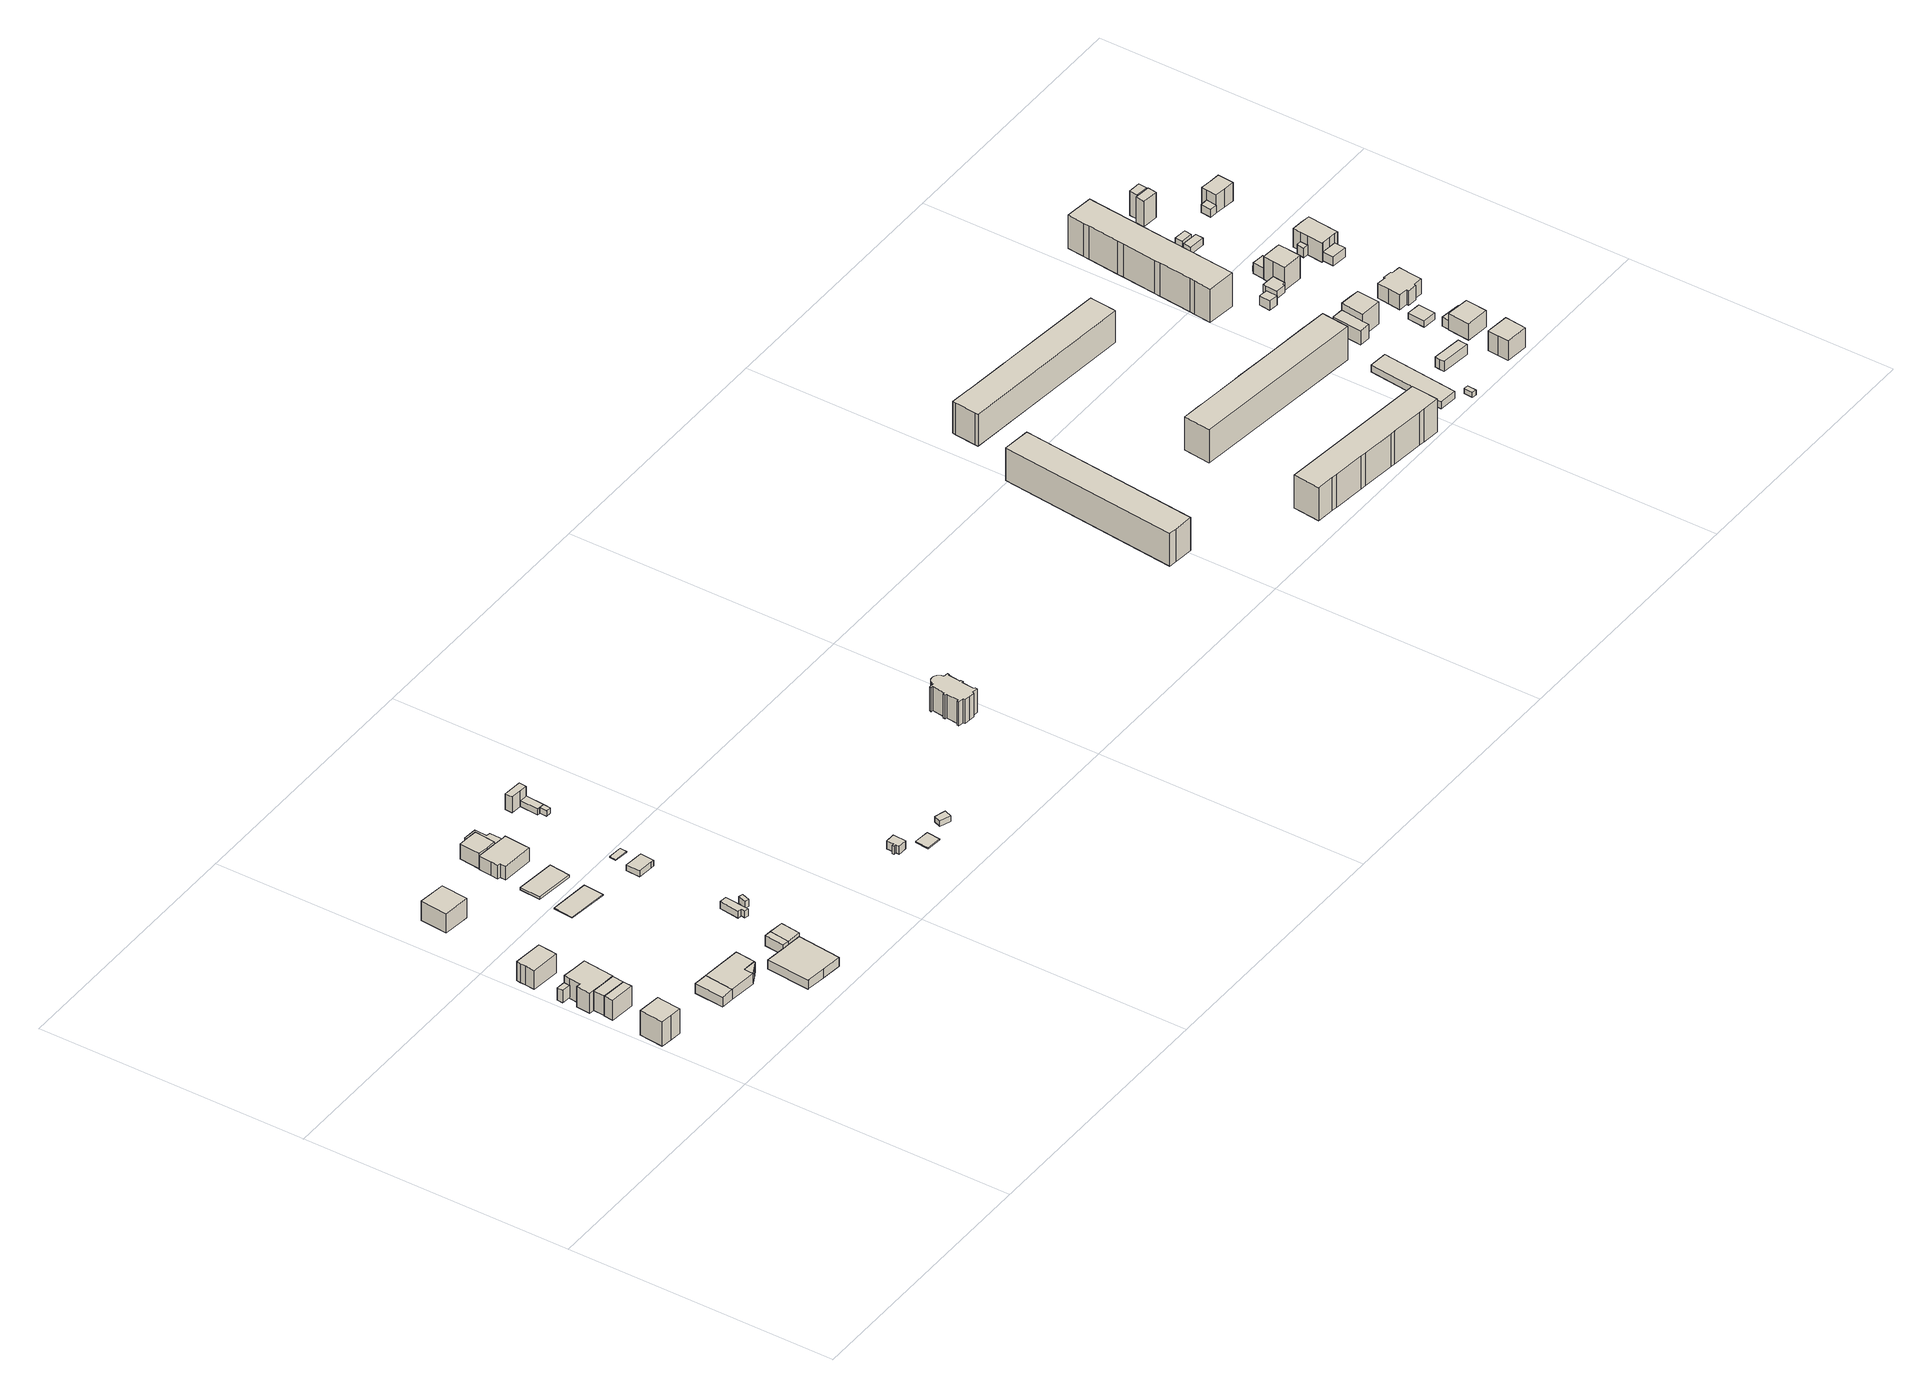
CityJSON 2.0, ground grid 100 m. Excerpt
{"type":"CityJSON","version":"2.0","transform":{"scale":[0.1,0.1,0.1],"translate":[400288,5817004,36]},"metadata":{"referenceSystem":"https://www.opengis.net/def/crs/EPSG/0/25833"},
"CityObjects":{
"building1":{"type":"Building","attributes":{"Gemeindeschluessel":"11000011","function":"31001_1010"},"address":[{"country":"Germany","locality":"Berlin","thoroughfareNumber":"20","thoroughfareName":"Ursula-Goetze-Straße"}],"children":["building1-1","building1-2"]},
"building1-1":{"type":"BuildingPart","attributes":{"BezugspunktDach":"2200","measuredHeight":11.11,"storeysAboveGround":2},"parents":["building1"],"geometry":[{"type":"MultiSurface","lod":"1","boundaries":[[[0,1,2,3,4,5,6]],[[7,8,9,10,11,12,13]],[[7,13,6,5]],[[8,7,5,4]],[[9,8,4,3]],[[14,15,3,2]],[[10,9,16,17]],[[11,10,17,18,19,14,2,1]],[[12,11,1,0]],[[13,12,0,6]],[[17,16,15,14]],[[14,19,18,17]]]}]},
"building1-2":{"type":"BuildingPart","attributes":{"BezugspunktDach":"2200","measuredHeight":3,"storeysAboveGround":2},"parents":["building1"],"geometry":[{"type":"MultiSurface","lod":"1","boundaries":[[[20,21,15,19]],[[16,22,23,18]],[[22,16,15,21]],[[23,22,21,20]],[[18,23,20,19]],[[17,14,15,16]],[[18,19,14,17]]]}]},
"building2":{"type":"Building","attributes":{"Gemeindeschluessel":"11000011","function":"31001_1010"},"address":[{"country":"Germany","locality":"Berlin","thoroughfareNumber":"19","thoroughfareName":"Ursula-Goetze-Straße"}],"children":["building2-1","building2-2"]},
"building2-1":{"type":"BuildingPart","attributes":{"BezugspunktDach":"2200","measuredHeight":8.63,"storeysAboveGround":2},"parents":["building2"],"geometry":[{"type":"MultiSurface","lod":"1","boundaries":[[[24,25,26,27,28]],[[29,30,31,32,33]],[[29,33,28,27]],[[30,29,27,26]],[[31,30,26,25]],[[32,31,25,24]],[[28,34,24]],[[33,35,34,28]],[[32,24,34,35]]]}]},
"building2-2":{"type":"BuildingPart","attributes":{"BezugspunktDach":"2200","measuredHeight":8.68,"storeysAboveGround":2},"parents":["building2"],"geometry":[{"type":"MultiSurface","lod":"1","boundaries":[[[36,24,34,28,37]],[[38,39,40,41,42]],[[38,42,37,28]],[[39,38,28,33,35]],[[40,39,34,24],[34,35,32,24]],[[41,40,24,36]],[[42,41,36,37]],[[35,33,28,34]],[[24,32,35,34]]]}]},
"building3":{"type":"Building","attributes":{"Gemeindeschluessel":"11000011","function":"31001_1010"},"address":[{"country":"Germany","locality":"Berlin","thoroughfareNumber":"18A","thoroughfareName":"Ursula-Goetze-Straße"}],"children":["building3-1","building3-2"]},
"building3-1":{"type":"BuildingPart","attributes":{"BezugspunktDach":"2200","measuredHeight":9.51,"storeysAboveGround":2},"parents":["building3"],"geometry":[{"type":"MultiSurface","lod":"1","boundaries":[[[43,44,45,46,47,48,49,50,51,52]],[[53,54,55,56,57,58,31,59,29,60]],[[53,60,52,51]],[[54,53,51,50]],[[55,54,50,49]],[[61,62,63,64,56,55,49,48]],[[57,56,48,47]],[[58,57,47,46]],[[31,58,46,45]],[[59,31,45,44]],[[29,59,44,43]],[[60,29,43,52]],[[64,63,62,61]]]}]},
"building3-2":{"type":"BuildingPart","attributes":{"BezugspunktDach":"2200","measuredHeight":4.87,"storeysAboveGround":2},"parents":["building3"],"geometry":[{"type":"Solid","lod":"1","boundaries":[[[[62,61,65,66]],[[67,64,63,68]],[[67,68,66,65]],[[64,67,65,61]],[[68,63,62,66]],[[63,64,61,62]]]]}]},
"building4":{"type":"Building","attributes":{"Gemeindeschluessel":"11000011","BezugspunktDach":"2200","function":"31001_1010","measuredHeight":8.66,"storeysAboveGround":1},"address":[{"country":"Germany","locality":"Berlin","thoroughfareNumber":"18","thoroughfareName":"Ursula-Goetze-Straße"}],"geometry":[{"type":"Solid","lod":"1","boundaries":[[[[69,70,71,72,73,74,75,76]],[[77,78,79,80,81,82,83,84]],[[77,84,76,75]],[[78,77,75,74]],[[79,78,74,73]],[[80,79,73,72]],[[81,80,72,71]],[[82,81,71,70]],[[83,82,70,69]],[[84,83,69,76]]]]}]},
"building5":{"type":"Building","attributes":{"Gemeindeschluessel":"11000011","BezugspunktDach":"2200","function":"51009_1610","measuredHeight":3.89,"storeysAboveGround":0},"address":[{"country":"Germany","locality":"Berlin"}],"geometry":[{"type":"Solid","lod":"1","boundaries":[[[[85,86,87,88]],[[89,90,91,92]],[[89,92,88,87]],[[90,89,87,86]],[[91,90,86,85]],[[92,91,85,88]]]]}]},
"building6":{"type":"Building","attributes":{"Gemeindeschluessel":"11000011","BezugspunktDach":"2200","function":"31001_2050","measuredHeight":4.09,"storeysAboveGround":1},"address":[{"country":"Germany","locality":"Berlin","thoroughfareNumber":"10","thoroughfareName":"Ursula-Goetze-Straße"}],"geometry":[{"type":"Solid","lod":"1","boundaries":[[[[93,94,95,96,97,98,99]],[[100,101,102,103,104,105,106]],[[100,106,99,98]],[[101,100,98,97]],[[102,101,97,96]],[[103,102,96,95]],[[104,103,95,94]],[[105,104,94,93]],[[106,105,93,99]]]]}]},
"building7":{"type":"Building","attributes":{"Gemeindeschluessel":"11000011","BezugspunktDach":"2200","function":"31001_1010","measuredHeight":9.09,"storeysAboveGround":1},"address":[{"country":"Germany","locality":"Berlin","thoroughfareNumber":"16","thoroughfareName":"Ursula-Goetze-Straße"}],"geometry":[{"type":"Solid","lod":"1","boundaries":[[[[107,108,109,110,111]],[[112,113,114,115,116]],[[112,116,111,110]],[[113,112,110,109]],[[114,113,109,108]],[[115,114,108,107]],[[116,115,107,111]]]]}]},
"building8":{"type":"Building","attributes":{"Gemeindeschluessel":"11000011","BezugspunktDach":"2200","function":"51009_1610","measuredHeight":3.81,"storeysAboveGround":0},"address":[{"country":"Germany","locality":"Berlin"}],"geometry":[{"type":"Solid","lod":"1","boundaries":[[[[117,118,96,95,94,93]],[[119,120,121,122,123,124]],[[119,124,93,94]],[[120,119,94,95]],[[121,120,95,96]],[[122,121,96,118]],[[123,122,118,117]],[[124,123,117,93]]]]}]},
"building9":{"type":"Building","attributes":{"Gemeindeschluessel":"11000011","BezugspunktDach":"2200","function":"31001_2120","measuredHeight":4.96,"storeysAboveGround":1},"address":[{"country":"Germany","locality":"Berlin","thoroughfareNumber":"8 (2)","thoroughfareName":"Ursula-Goetze-Straße"}],"geometry":[{"type":"Solid","lod":"1","boundaries":[[[[125,126,127,128,129,130,131,132,133]],[[134,135,136,137,138,139,140,141,142]],[[134,142,133,132]],[[135,134,132,131]],[[136,135,131,130]],[[137,136,130,129]],[[138,137,129,128]],[[139,138,128,127]],[[140,139,127,126]],[[141,140,126,125]],[[142,141,125,133]]]]}]},
"building10":{"type":"Building","attributes":{"Gemeindeschluessel":"11000011","BezugspunktDach":"2200","function":"51009_1610","measuredHeight":4.15,"storeysAboveGround":0},"address":[{"country":"Germany","locality":"Berlin"}],"geometry":[{"type":"Solid","lod":"1","boundaries":[[[[143,144,145,146]],[[147,148,149,150]],[[147,150,146,145]],[[148,147,145,144]],[[149,148,144,143]],[[150,149,143,146]]]]}]},
"building11":{"type":"Building","attributes":{"Gemeindeschluessel":"11000011","BezugspunktDach":"2200","function":"31001_2143","measuredHeight":4.12,"storeysAboveGround":1},"address":[{"country":"Germany","locality":"Berlin","thoroughfareNumber":"10 (1)","thoroughfareName":"Ursula-Goetze-Straße"}],"geometry":[{"type":"Solid","lod":"1","boundaries":[[[[151,152,144,143]],[[148,153,154,149]],[[148,149,143,144]],[[153,148,144,152]],[[154,153,152,151]],[[149,154,151,143]]]]}]},
"building12":{"type":"Building","attributes":{"Gemeindeschluessel":"11000011","BezugspunktDach":"2200","function":"31001_1010","measuredHeight":0.262,"storeysAboveGround":2},"address":[{"country":"Germany","locality":"Berlin","thoroughfareNumber":"11A","thoroughfareName":"Ursula-Goetze-Straße"}],"geometry":[{"type":"Solid","lod":"1","boundaries":[[[[155,156,157,158]],[[159,160,161,162]],[[159,162,158,157]],[[160,159,157,156]],[[161,160,156,155]],[[162,161,155,158]]]]}]},
"building13":{"type":"Building","attributes":{"Gemeindeschluessel":"11000011","BezugspunktDach":"2200","function":"31001_1010","measuredHeight":1.37,"storeysAboveGround":2},"address":[{"country":"Germany","locality":"Berlin","thoroughfareNumber":"12","thoroughfareName":"Ursula-Goetze-Straße"}],"geometry":[{"type":"Solid","lod":"1","boundaries":[[[[163,164,165,166]],[[167,168,169,170]],[[167,170,166,165]],[[168,167,165,164]],[[169,168,164,163]],[[170,169,163,166]]]]}]},
"building14":{"type":"Building","attributes":{"Gemeindeschluessel":"11000011","BezugspunktDach":"2200","function":"31001_2463","measuredHeight":2.81,"storeysAboveGround":1},"address":[{"country":"Germany","locality":"Berlin","thoroughfareNumber":"11 (2)","thoroughfareName":"Ursula-Goetze-Straße"}],"geometry":[{"type":"Solid","lod":"1","boundaries":[[[[171,172,173,174,175,176]],[[177,178,179,180,181,182]],[[177,182,176,175]],[[178,177,175,174]],[[179,178,174,173]],[[180,179,173,172]],[[181,180,172,171]],[[182,181,171,176]]]]}]},
"building15":{"type":"Building","attributes":{"Gemeindeschluessel":"11000011","BezugspunktDach":"2200","function":"31001_1010","measuredHeight":6.61,"storeysAboveGround":2},"address":[{"country":"Germany","locality":"Berlin","thoroughfareNumber":"12A","thoroughfareName":"Ursula-Goetze-Straße"}],"geometry":[{"type":"Solid","lod":"1","boundaries":[[[[183,184,185,186,187,188,189,190,191,192]],[[193,194,195,196,197,198,199,200,201,202]],[[193,202,192,191]],[[194,193,191,190]],[[195,194,190,189]],[[196,195,189,188]],[[197,196,188,187]],[[198,197,187,186]],[[199,198,186,185]],[[200,199,185,184]],[[201,200,184,183]],[[202,201,183,192]]]]}]},
"building16":{"type":"Building","attributes":{"Gemeindeschluessel":"11000011","function":"31001_1010"},"address":[{"country":"Germany","locality":"Berlin","thoroughfareNumber":"12B","thoroughfareName":"Ursula-Goetze-Straße"}],"children":["building16-1","building16-2"]},
"building16-1":{"type":"BuildingPart","attributes":{"BezugspunktDach":"2200","measuredHeight":7.6,"storeysAboveGround":2},"parents":["building16"],"geometry":[{"type":"MultiSurface","lod":"1","boundaries":[[[203,204,205,206,207,208]],[[209,210,211,212,213,214]],[[209,214,208,207]],[[210,209,207,206]],[[215,216,217,210,206,205]],[[218,215,211,205,204]],[[213,212,204,203]],[[214,213,203,208]],[[211,217,216,215]],[[212,211,215,218]]]}]},
"building16-2":{"type":"BuildingPart","attributes":{"BezugspunktDach":"2200","measuredHeight":4.76,"storeysAboveGround":2},"parents":["building16"],"geometry":[{"type":"MultiSurface","lod":"1","boundaries":[[[215,218,219,220,221,222,223,224,216]],[[225,226,227,228,229,230,231,232,233]],[[225,233,216,224]],[[226,225,224,223]],[[227,226,223,222]],[[228,227,222,221]],[[229,228,221,220]],[[230,229,220,219]],[[231,230,219,218]],[[232,231,212,211]],[[233,232,215,211,217]],[[211,212,218,215]],[[217,211,215,216]]]}]},
"building17":{"type":"Building","attributes":{"Gemeindeschluessel":"11000011","BezugspunktDach":"2200","function":"31001_2143","measuredHeight":2.71,"storeysAboveGround":1},"address":[{"country":"Germany","locality":"Berlin","thoroughfareNumber":"67 (7)","thoroughfareName":"Robert-Siewert-Straße"}],"geometry":[{"type":"Solid","lod":"1","boundaries":[[[[234,235,236,237]],[[238,239,240,241]],[[238,241,237,236]],[[239,238,236,235]],[[240,239,235,234]],[[241,240,234,237]]]]}]},
"building18":{"type":"Building","attributes":{"Gemeindeschluessel":"11000011","BezugspunktDach":"2200","function":"31001_2463","measuredHeight":2.35,"storeysAboveGround":1},"address":[{"country":"Germany","locality":"Berlin","thoroughfareNumber":"11A (1)","thoroughfareName":"Ursula-Goetze-Straße"}],"geometry":[{"type":"Solid","lod":"1","boundaries":[[[[242,243,244,245,246]],[[247,248,249,250,251]],[[247,251,246,245]],[[248,247,245,244]],[[249,248,244,243]],[[250,249,243,242]],[[251,250,242,246]]]]}]},
"building19":{"type":"Building","attributes":{"Gemeindeschluessel":"11000011","BezugspunktDach":"2200","function":"51009_1610","measuredHeight":0.32,"storeysAboveGround":0},"address":[{"country":"Germany","locality":"Berlin"}],"geometry":[{"type":"Solid","lod":"1","boundaries":[[[[252,253,254,255]],[[256,257,258,259]],[[256,259,255,254]],[[257,256,254,253]],[[258,257,253,252]],[[259,258,252,255]]]]}]},
"building20":{"type":"Building","attributes":{"Gemeindeschluessel":"11000011","BezugspunktDach":"2200","function":"31001_2143","measuredHeight":2.2,"storeysAboveGround":1},"address":[{"country":"Germany","locality":"Berlin","thoroughfareNumber":"12B (3)","thoroughfareName":"Ursula-Goetze-Straße"}],"geometry":[{"type":"Solid","lod":"1","boundaries":[[[[260,261,262,263]],[[264,265,266,267]],[[264,267,263,262]],[[265,264,262,261]],[[266,265,261,260]],[[267,266,260,263]]]]}]},
"building21":{"type":"Building","attributes":{"Gemeindeschluessel":"11000011","BezugspunktDach":"2200","function":"31001_2463","measuredHeight":6.34,"storeysAboveGround":1},"address":[{"country":"Germany","locality":"Berlin","thoroughfareNumber":"12B (1)","thoroughfareName":"Ursula-Goetze-Straße"}],"geometry":[{"type":"Solid","lod":"1","boundaries":[[[[268,269,270,271,272]],[[273,274,275,276,277]],[[273,277,272,271]],[[274,273,271,270]],[[275,274,270,269]],[[276,275,269,268]],[[277,276,268,272]]]]}]},
"building22":{"type":"Building","attributes":{"Gemeindeschluessel":"11000011","BezugspunktDach":"2200","function":"31001_2143","measuredHeight":2.55,"storeysAboveGround":1},"address":[{"country":"Germany","locality":"Berlin","thoroughfareNumber":"12B (2)","thoroughfareName":"Ursula-Goetze-Straße"}],"geometry":[{"type":"Solid","lod":"1","boundaries":[[[[262,278,261,279,280,281,282]],[[283,284,285,286,287,288,289]],[[283,289,282,281]],[[284,283,281,280]],[[285,284,280,279]],[[286,285,279,261]],[[287,286,261,278]],[[288,287,278,262]],[[289,288,262,282]]]]}]},
"building23":{"type":"Building","attributes":{"Gemeindeschluessel":"11000011","BezugspunktDach":"2200","function":"31001_2143","measuredHeight":3.2,"storeysAboveGround":1},"address":[{"country":"Germany","locality":"Berlin","thoroughfareNumber":"67 (3)","thoroughfareName":"Robert-Siewert-Straße"}],"geometry":[{"type":"Solid","lod":"1","boundaries":[[[[290,291,292,293,294,295,296,297]],[[298,299,300,301,302,303,304,305]],[[298,305,297,296]],[[299,298,296,295]],[[300,299,295,294]],[[301,300,294,293]],[[302,301,293,292]],[[303,302,292,291]],[[304,303,291,290]],[[305,304,290,297]]]]}]},
"building24":{"type":"Building","attributes":{"Gemeindeschluessel":"11000011","BezugspunktDach":"2200","function":"31001_2143","measuredHeight":0.31,"storeysAboveGround":1},"address":[{"country":"Germany","locality":"Berlin","thoroughfareNumber":"67 (4)","thoroughfareName":"Robert-Siewert-Straße"}],"geometry":[{"type":"Solid","lod":"1","boundaries":[[[[306,307,308,309]],[[310,311,312,313]],[[310,313,309,308]],[[311,310,308,307]],[[312,311,307,306]],[[313,312,306,309]]]]}]},
"building25":{"type":"Building","attributes":{"Gemeindeschluessel":"11000011","BezugspunktDach":"2200","function":"31001_2143","measuredHeight":2.25,"storeysAboveGround":1},"address":[{"country":"Germany","locality":"Berlin","thoroughfareNumber":"67 (5)","thoroughfareName":"Robert-Siewert-Straße"}],"geometry":[{"type":"Solid","lod":"1","boundaries":[[[[314,315,316,317]],[[318,319,320,321]],[[318,321,317,316]],[[319,318,316,315]],[[320,319,315,314]],[[321,320,314,317]]]]}]},
"building26":{"type":"Building","attributes":{"name":"Kapelle","Gemeindeschluessel":"11000011","BezugspunktDach":"2200","function":"31001_3043","measuredHeight":11.98,"storeysAboveGround":1},"address":[{"country":"Germany","locality":"Berlin","thoroughfareNumber":"67 (1)","thoroughfareName":"Robert-Siewert-Straße"}],"geometry":[{"type":"Solid","lod":"1","boundaries":[[[[322,323,324,325,326,327,328,329,330,331,332,333,334,335,336,337,338,339,340,341,342,343,344,345,346,347,348,349,350,351,352,353,354,355,356,357,358,359,360,361,362,363,364]],[[365,366,367,368,369,370,371,372,373,374,375,376,377,378,379,380,381,382,383,384,385,386,387,388,389,390,391,392,393,394,395,396,397,398,399,400,401,402,403,404,405,406,407]],[[365,407,364,363]],[[366,365,363,362]],[[367,366,362,361]],[[368,367,361,360]],[[369,368,360,359]],[[370,369,359,358]],[[371,370,358,357]],[[372,371,357,356]],[[373,372,356,355]],[[374,373,355,354]],[[375,374,354,353]],[[376,375,353,352]],[[377,376,352,351]],[[378,377,351,350]],[[379,378,350,349]],[[380,379,349,348]],[[381,380,348,347]],[[382,381,347,346]],[[383,382,346,345]],[[384,383,345,344]],[[385,384,344,343]],[[386,385,343,342]],[[387,386,342,341]],[[388,387,341,340]],[[389,388,340,339]],[[390,389,339,338]],[[391,390,338,337]],[[392,391,337,336]],[[393,392,336,335]],[[394,393,335,334]],[[395,394,334,333]],[[396,395,333,332]],[[397,396,332,331]],[[398,397,331,330]],[[399,398,330,329]],[[400,399,329,328]],[[401,400,328,327]],[[402,401,327,326]],[[403,402,326,325]],[[404,403,325,324]],[[405,404,324,323]],[[406,405,323,322]],[[407,406,322,364]]]]}]},
"building27":{"type":"Building","attributes":{"Gemeindeschluessel":"11000011","BezugspunktDach":"2200","function":"31001_1010","measuredHeight":13.19,"storeysAboveGround":4},"address":[{"country":"Germany","locality":"Berlin","thoroughfareNumber":"17, 19, 21, 23","thoroughfareName":"Brehmstraße"}],"geometry":[{"type":"Solid","lod":"1","boundaries":[[[[408,409,410,411,412,413]],[[414,415,416,417,418,419]],[[414,419,413,412]],[[415,414,412,411]],[[416,415,411,410]],[[417,416,410,409]],[[418,417,409,408]],[[419,418,408,413]]]]}]},
"building28":{"type":"Building","attributes":{"Gemeindeschluessel":"11000011","BezugspunktDach":"2200","function":"31001_1010","measuredHeight":13.2,"storeysAboveGround":4},"address":[{"country":"Germany","locality":"Berlin","thoroughfareNumber":"18, 20, 22, 24","thoroughfareName":"Brehmstraße"}],"geometry":[{"type":"Solid","lod":"1","boundaries":[[[[420,421,422,423,424,425,426,427,428,429,430,431]],[[432,433,434,435,436,437,438,439,440,441,442,443]],[[432,443,431,430]],[[433,432,430,429]],[[434,433,429,428]],[[435,434,428,427]],[[436,435,427,426]],[[437,436,426,425]],[[438,437,425,424]],[[439,438,424,423]],[[440,439,423,422]],[[441,440,422,421]],[[442,441,421,420]],[[443,442,420,431]]]]}]},
"building29":{"type":"Building","attributes":{"Gemeindeschluessel":"11000011","BezugspunktDach":"2200","function":"31001_1010","measuredHeight":12.96,"storeysAboveGround":4},"address":[{"country":"Germany","locality":"Berlin","thoroughfareNumber":"1, 3, 5, 7","thoroughfareName":"Roßmäßlerstraße"}],"geometry":[{"type":"Solid","lod":"1","boundaries":[[[[444,445,446,447,448,449,450,451,452,453,454,455,456]],[[457,458,459,460,461,462,463,464,465,466,467,468,469]],[[457,469,456,455]],[[458,457,455,454]],[[459,458,454,453]],[[460,459,453,452]],[[461,460,452,451]],[[462,461,451,450]],[[463,462,450,449]],[[464,463,449,448]],[[465,464,448,447]],[[466,465,447,446]],[[467,466,446,445]],[[468,467,445,444]],[[469,468,444,456]]]]}]},
"building30":{"type":"Building","attributes":{"Gemeindeschluessel":"11000011","BezugspunktDach":"2200","function":"31001_1010","measuredHeight":13.3,"storeysAboveGround":4},"address":[{"country":"Germany","locality":"Berlin","thoroughfareNumber":"26, 28, 30, 32","thoroughfareName":"Brehmstraße"}],"geometry":[{"type":"Solid","lod":"1","boundaries":[[[[470,471,472,473,474,475,476,477,478,479,480,481]],[[482,483,484,485,486,487,488,489,490,491,492,493]],[[482,493,481,480]],[[483,482,480,479]],[[484,483,479,478]],[[485,484,478,477]],[[486,485,477,476]],[[487,486,476,475]],[[488,487,475,474]],[[489,488,474,473]],[[490,489,473,472]],[[491,490,472,471]],[[492,491,471,470]],[[493,492,470,481]]]]}]},
"building31":{"type":"Building","attributes":{"Gemeindeschluessel":"11000011","BezugspunktDach":"2200","function":"31001_2463","measuredHeight":2.82,"storeysAboveGround":1},"address":[{"country":"Germany","locality":"Berlin","thoroughfareNumber":"18 (1)","thoroughfareName":"Brehmstraße"}],"geometry":[{"type":"Solid","lod":"1","boundaries":[[[[494,495,496,497]],[[498,499,500,501]],[[498,501,497,496]],[[499,498,496,495]],[[500,499,495,494]],[[501,500,494,497]]]]}]},
"building32":{"type":"Building","attributes":{"Gemeindeschluessel":"11000011","BezugspunktDach":"2200","function":"31001_2143","measuredHeight":2.04,"storeysAboveGround":1},"address":[{"country":"Germany","locality":"Berlin","thoroughfareNumber":"19 (1)","thoroughfareName":"Kötztinger Straße"}],"geometry":[{"type":"Solid","lod":"1","boundaries":[[[[502,503,504,505]],[[506,507,508,509]],[[506,509,505,504]],[[507,506,504,503]],[[508,507,503,502]],[[509,508,502,505]]]]}]},
"building33":{"type":"Building","attributes":{"Gemeindeschluessel":"11000011","BezugspunktDach":"2200","function":"31001_2463","measuredHeight":5.06,"storeysAboveGround":1},"address":[{"country":"Germany","locality":"Berlin","thoroughfareNumber":"21 (1)","thoroughfareName":"Kötztinger Straße"}],"geometry":[{"type":"Solid","lod":"1","boundaries":[[[[510,511,512,513,514,515]],[[516,517,518,519,520,521]],[[516,521,515,514]],[[517,516,514,513]],[[518,517,513,512]],[[519,518,512,511]],[[520,519,511,510]],[[521,520,510,515]]]]}]},
"building34":{"type":"Building","attributes":{"Gemeindeschluessel":"11000011","BezugspunktDach":"2200","function":"31001_2463","measuredHeight":5.69,"storeysAboveGround":1},"address":[{"country":"Germany","locality":"Berlin","thoroughfareNumber":"34 (1)","thoroughfareName":"Brehmstraße"}],"geometry":[{"type":"Solid","lod":"1","boundaries":[[[[522,523,524,525,526]],[[527,528,529,530,531]],[[527,531,526,525]],[[528,527,525,524]],[[529,528,524,523]],[[530,529,523,522]],[[531,530,522,526]]]]}]},
"building35":{"type":"Building","attributes":{"Gemeindeschluessel":"11000011","BezugspunktDach":"2200","function":"31001_2523","measuredHeight":4.16,"storeysAboveGround":1},"address":[{"country":"Germany","locality":"Berlin","thoroughfareNumber":"2 (1)","thoroughfareName":"Roßmäßlerstraße"}],"geometry":[{"type":"Solid","lod":"1","boundaries":[[[[532,533,534,535,536]],[[537,538,539,540,541]],[[537,541,536,535]],[[538,537,535,534]],[[539,538,534,533]],[[540,539,533,532]],[[541,540,532,536]]]]}]},
"building36":{"type":"Building","attributes":{"Gemeindeschluessel":"11000011","BezugspunktDach":"2200","function":"31001_1010","measuredHeight":11.82,"storeysAboveGround":2},"address":[{"country":"Germany","locality":"Berlin","thoroughfareNumber":"34","thoroughfareName":"Brehmstraße"}],"geometry":[{"type":"Solid","lod":"1","boundaries":[[[[542,543,544,545,546]],[[547,548,549,550,551]],[[547,551,546,545]],[[548,547,545,544]],[[549,548,544,543]],[[550,549,543,542]],[[551,550,542,546]]]]}]},
"building37":{"type":"Building","attributes":{"Gemeindeschluessel":"11000011","BezugspunktDach":"2200","function":"31001_1010","measuredHeight":10.73,"storeysAboveGround":2},"address":[{"country":"Germany","locality":"Berlin","thoroughfareNumber":"19","thoroughfareName":"Kötztinger Straße"}],"geometry":[{"type":"Solid","lod":"1","boundaries":[[[[552,553,554,555,556]],[[557,558,559,560,561]],[[557,561,556,555]],[[558,557,555,554]],[[559,558,554,553]],[[560,559,553,552]],[[561,560,552,556]]]]}]},
"building38":{"type":"Building","attributes":{"Gemeindeschluessel":"11000011","BezugspunktDach":"2200","function":"31001_1010","measuredHeight":13.39,"storeysAboveGround":4},"address":[{"country":"Germany","locality":"Berlin","thoroughfareNumber":"2, 4, 6, 8","thoroughfareName":"Roßmäßlerstraße"}],"geometry":[{"type":"Solid","lod":"1","boundaries":[[[[562,563,564,565,566,567,568,569,570,571,572,573]],[[574,575,576,577,578,579,580,581,582,583,584,585]],[[574,585,573,572]],[[575,574,572,571]],[[576,575,571,570]],[[577,576,570,569]],[[578,577,569,568]],[[579,578,568,567]],[[580,579,567,566]],[[581,580,566,565]],[[582,581,565,564]],[[583,582,564,563]],[[584,583,563,562]],[[585,584,562,573]]]]}]},
"building39":{"type":"Building","attributes":{"Gemeindeschluessel":"11000011","BezugspunktDach":"2200","function":"31001_2463","measuredHeight":2.94,"storeysAboveGround":1},"address":[{"country":"Germany","locality":"Berlin","thoroughfareNumber":"33 (1)","thoroughfareName":"Brehmstraße"}],"geometry":[{"type":"Solid","lod":"1","boundaries":[[[[586,587,588,589,590,591,592]],[[593,594,595,596,597,598,599]],[[593,599,592,591]],[[594,593,591,590]],[[595,594,590,589]],[[596,595,589,588]],[[597,596,588,587]],[[598,597,587,586]],[[599,598,586,592]]]]}]},
"building40":{"type":"Building","attributes":{"Gemeindeschluessel":"11000011","BezugspunktDach":"2200","function":"31001_1313","measuredHeight":2.46,"storeysAboveGround":1},"address":[{"country":"Germany","locality":"Berlin","thoroughfareNumber":"36","thoroughfareName":"Brehmstraße"}],"geometry":[{"type":"Solid","lod":"1","boundaries":[[[[600,601,602,603]],[[604,605,606,607]],[[604,607,603,602]],[[605,604,602,601]],[[606,605,601,600]],[[607,606,600,603]]]]}]},
"building41":{"type":"Building","attributes":{"Gemeindeschluessel":"11000011","function":"31001_1010"},"address":[{"country":"Germany","locality":"Berlin","thoroughfareNumber":"21","thoroughfareName":"Kötztinger Straße"}],"children":["building41-1","building41-2"]},
"building41-1":{"type":"BuildingPart","attributes":{"BezugspunktDach":"2200","measuredHeight":7.74,"storeysAboveGround":2},"parents":["building41"],"geometry":[{"type":"MultiSurface","lod":"1","boundaries":[[[608,609,610,611,612]],[[613,614,615,616,617]],[[613,617,612,611]],[[618,619,620,621,611,610]],[[614,613,622,623]],[[615,614,610,609]],[[616,615,609,608]],[[617,616,608,612]],[[623,622,621,620,619,618]]]}]},
"building41-2":{"type":"BuildingPart","attributes":{"BezugspunktDach":"2200","measuredHeight":3.6,"storeysAboveGround":2},"parents":["building41"],"geometry":[{"type":"Solid","lod":"1","boundaries":[[[[619,624,625,626,627,620]],[[628,629,630,631,623,622]],[[628,622,620,627]],[[629,628,627,626]],[[630,629,626,625]],[[631,630,625,624]],[[623,631,624,619]],[[622,623,619,620]]]]}]},
"building42":{"type":"Building","attributes":{"Gemeindeschluessel":"11000011","function":"31001_1010"},"address":[{"country":"Germany","locality":"Berlin","thoroughfareNumber":"33","thoroughfareName":"Brehmstraße"}],"children":["building42-1","building42-2"]},
"building42-1":{"type":"BuildingPart","attributes":{"BezugspunktDach":"2200","measuredHeight":9.7,"storeysAboveGround":2},"parents":["building42"],"geometry":[{"type":"MultiSurface","lod":"1","boundaries":[[[632,633,634,635,636,637,638]],[[639,640,641,642,643,644,645]],[[639,645,638,637]],[[640,639,637,636]],[[646,647,636,635]],[[641,640,648,649,650]],[[642,641,635,634]],[[643,642,634,633]],[[644,643,633,632]],[[645,644,632,638]],[[650,649,648,647,646]]]}]},
"building42-2":{"type":"BuildingPart","attributes":{"BezugspunktDach":"2200","measuredHeight":4.51,"storeysAboveGround":2},"parents":["building42"],"geometry":[{"type":"Solid","lod":"1","boundaries":[[[[646,651,652,653,654,655,656,647]],[[657,658,659,660,661,662,649,648]],[[657,648,647,656]],[[658,657,656,655]],[[659,658,655,654]],[[660,659,654,653]],[[661,660,653,652]],[[662,661,652,651]],[[649,662,651,646]],[[648,649,646,647]]]]}]},
"building43":{"type":"Building","attributes":{"Gemeindeschluessel":"11000011","BezugspunktDach":"2200","function":"31001_1010","measuredHeight":7.92,"storeysAboveGround":1},"address":[{"country":"Germany","locality":"Berlin","thoroughfareNumber":"36","thoroughfareName":"Brehmstraße"}],"geometry":[{"type":"Solid","lod":"1","boundaries":[[[[663,664,665,666,667,668,669,670,671,672,673,674,675,676]],[[677,678,679,680,681,682,683,684,685,686,687,688,689,690]],[[677,690,676,675]],[[678,677,675,674]],[[679,678,674,673]],[[680,679,673,672]],[[681,680,672,671]],[[682,681,671,670]],[[683,682,670,669]],[[684,683,669,668]],[[685,684,668,667]],[[686,685,667,666]],[[687,686,666,665]],[[688,687,665,664]],[[689,688,664,663]],[[690,689,663,676]]]]}]},
"building44":{"type":"Building","attributes":{"Gemeindeschluessel":"11000011","BezugspunktDach":"2200","function":"51009_1610","measuredHeight":1.97,"storeysAboveGround":0},"address":[{"country":"Germany","locality":"Berlin"}],"geometry":[{"type":"Solid","lod":"1","boundaries":[[[[691,692,693,694]],[[695,696,659,658]],[[695,658,694,693]],[[696,695,693,692]],[[659,696,692,691]],[[658,659,691,694]]]]}]},
"building45":{"type":"Building","attributes":{"Gemeindeschluessel":"11000011","BezugspunktDach":"2200","function":"31001_2143","measuredHeight":2.83,"storeysAboveGround":1},"address":[{"country":"Germany","locality":"Berlin","thoroughfareNumber":"31 (1)","thoroughfareName":"Kötztinger Straße"}],"geometry":[{"type":"Solid","lod":"1","boundaries":[[[[697,698,699,700]],[[701,702,703,704]],[[701,704,700,699]],[[702,701,699,698]],[[703,702,698,697]],[[704,703,697,700]]]]}]},
"building46":{"type":"Building","attributes":{"Gemeindeschluessel":"11000011","BezugspunktDach":"2200","function":"31001_2143","measuredHeight":2.69,"storeysAboveGround":1},"address":[{"country":"Germany","locality":"Berlin","thoroughfareNumber":"33 (1)","thoroughfareName":"Kötztinger Straße"}],"geometry":[{"type":"Solid","lod":"1","boundaries":[[[[705,706,707,708]],[[709,710,711,712]],[[709,712,708,707]],[[710,709,707,706]],[[711,710,706,705]],[[712,711,705,708]]]]}]},
"building47":{"type":"Building","attributes":{"Gemeindeschluessel":"11000011","BezugspunktDach":"2200","function":"31001_2463","measuredHeight":3.53,"storeysAboveGround":1},"address":[{"country":"Germany","locality":"Berlin","thoroughfareNumber":"27 (1)","thoroughfareName":"Kötztinger Straße"}],"geometry":[{"type":"Solid","lod":"1","boundaries":[[[[713,714,715,716]],[[717,718,719,720]],[[717,720,716,715]],[[718,717,715,714]],[[719,718,714,713]],[[720,719,713,716]]]]}]},
"building48":{"type":"Building","attributes":{"Gemeindeschluessel":"11000011","BezugspunktDach":"2200","function":"31001_2463","measuredHeight":11.22,"storeysAboveGround":1},"address":[{"country":"Germany","locality":"Berlin","thoroughfareNumber":"35 (1)","thoroughfareName":"Kötztinger Straße"}],"geometry":[{"type":"Solid","lod":"1","boundaries":[[[[721,722,723,724]],[[725,726,727,728]],[[725,728,724,723]],[[726,725,723,722]],[[727,726,722,721]],[[728,727,721,724]]]]}]},
"building49":{"type":"Building","attributes":{"Gemeindeschluessel":"11000011","function":"31001_1010"},"address":[{"country":"Germany","locality":"Berlin","thoroughfareNumber":"27","thoroughfareName":"Kötztinger Straße"}],"children":["building49-1","building49-2"]},
"building49-1":{"type":"BuildingPart","attributes":{"BezugspunktDach":"2200","measuredHeight":9.36,"storeysAboveGround":2},"parents":["building49"],"geometry":[{"type":"MultiSurface","lod":"1","boundaries":[[[729,730,731,732,733,734,735,736,737,738]],[[739,740,741,742,743,744,745,746,747,748]],[[739,748,738,737]],[[749,750,737,736]],[[740,739,751,752]],[[741,740,736,735]],[[742,741,735,734]],[[743,742,734,733]],[[744,743,733,732]],[[745,744,732,731]],[[746,745,731,730]],[[747,746,730,729]],[[748,747,729,738]],[[752,751,750,749]]]}]},
"building49-2":{"type":"BuildingPart","attributes":{"BezugspunktDach":"2200","measuredHeight":3.84,"storeysAboveGround":2},"parents":["building49"],"geometry":[{"type":"Solid","lod":"1","boundaries":[[[[750,749,753,754]],[[755,752,751,756]],[[755,756,754,753]],[[752,755,753,749]],[[756,751,750,754]],[[751,752,749,750]]]]}]},
"building50":{"type":"Building","attributes":{"Gemeindeschluessel":"11000011","BezugspunktDach":"2200","function":"31001_2463","measuredHeight":9.84,"storeysAboveGround":1},"address":[{"country":"Germany","locality":"Berlin","thoroughfareNumber":"37 (1)","thoroughfareName":"Kötztinger Straße"}],"geometry":[{"type":"Solid","lod":"1","boundaries":[[[[757,758,759,760]],[[761,762,763,764]],[[761,764,760,759]],[[762,761,759,758]],[[763,762,758,757]],[[764,763,757,760]]]]}]},
"building51":{"type":"Building","attributes":{"Gemeindeschluessel":"11000011","BezugspunktDach":"2200","function":"51009_1610","measuredHeight":3.9,"storeysAboveGround":0},"address":[{"country":"Germany","locality":"Berlin"}],"geometry":[{"type":"Solid","lod":"1","boundaries":[[[[765,766,767,768]],[[769,770,771,772]],[[769,772,768,767]],[[770,769,767,766]],[[771,770,766,765]],[[772,771,765,768]]]]}]},
"building52":{"type":"Building","attributes":{"Gemeindeschluessel":"11000011","BezugspunktDach":"2200","function":"31001_1010","measuredHeight":9.28,"storeysAboveGround":2},"address":[{"country":"Germany","locality":"Berlin","thoroughfareNumber":"33","thoroughfareName":"Kötztinger Straße"}],"geometry":[{"type":"Solid","lod":"1","boundaries":[[[[773,774,775,776,777,778,779]],[[770,780,781,782,783,784,771]],[[770,771,779,778]],[[780,770,778,777]],[[781,780,777,776]],[[782,781,776,775]],[[783,782,775,774]],[[784,783,774,773]],[[771,784,773,779]]]]}]}
},
"vertices":[
[51,313,112],[94,308,112],[102,383,112],[103,391,112],[104,398,112],[18,407,112],[9,318,112],[18,407,14],[104,398,14],[103,391,14],[102,383,14],[94,308,14],[51,313,14],[9,318,14],[102,383,50],[103,391,50],[103,391,20],[102,383,20],[99,357,20],[99,357,50],
[108,356,50],[112,390,50],[112,390,20],[108,356,20],
[129,545,93],[133,587,93],[87,592,93],[40,597,93],[36,555,93],[40,597,14],[87,592,14],[133,587,14],[129,545,14],[36,555,14],[82,550,93],[82,550,14],
[125,511,93],[32,520,93],[36,555,13],[82,550,13],[129,545,13],[125,511,13],[32,520,13],
[40,597,95],[85,592,95],[133,587,95],[146,704,95],[98,709,95],[50,715,95],[48,693,95],[43,650,95],[25,652,95],[20,599,95],[25,652,14],[43,650,14],[48,693,14],[50,715,14],[98,709,14],[146,704,14],[85,592,14],[20,599,14],[50,715,67],[48,693,67],[48,693,18],[50,715,18],
[15,719,67],[13,697,67],[15,719,18],[13,697,18],
[125,796,96],[129,831,96],[131,850,96],[133,867,96],[24,878,96],[22,861,96],[21,842,96],[17,806,96],[21,842,20],[22,861,20],[24,878,20],[133,867,20],[131,850,20],[129,831,20],[125,796,20],[17,806,20],
[327,265,54],[339,374,54],[288,379,54],[278,270,54],[288,379,15],[339,374,15],[327,265,15],[278,270,15],
[429,255,55],[430,270,55],[432,291,55],[482,286,55],[490,359,55],[339,374,55],[327,265,55],[339,374,14],[490,359,14],[482,286,14],[432,291,14],[430,270,14],[429,255,14],[327,265,14],
[198,1183,100],[208,1282,100],[158,1288,100],[108,1294,100],[98,1193,100],[108,1294,22],[158,1288,22],[208,1282,22],[198,1183,22],[98,1193,22],
[464,273,55],[481,281,55],[430,270,17],[432,291,17],[482,286,17],[481,281,17],[464,273,17],[429,255,17],
[514,101,42],[585,93,42],[660,85,42],[678,247,42],[624,253,42],[602,255,42],[600,255,42],[525,264,42],[509,101,42],[525,264,7],[600,255,7],[602,255,7],[624,253,7],[678,247,7],[660,85,7],[585,93,7],[514,101,7],[509,101,7],
[624,253,57],[633,326,57],[608,328,57],[600,255,57],[608,328,16],[633,326,16],[624,253,16],[600,255,16],
[678,247,57],[687,320,57],[687,320,16],[678,247,16],
[534,892,21],[541,967,21],[392,982,21],[385,909,21],[392,982,18],[541,967,18],[534,892,18],[385,909,18],
[548,1029,29],[557,1107,29],[411,1122,29],[404,1045,29],[411,1122,20],[557,1107,20],[548,1029,20],[404,1045,20],
[690,475,45],[688,459,45],[703,456,45],[712,547,45],[684,550,45],[675,475,45],[684,550,17],[712,547,17],[703,456,17],[688,459,17],[690,475,17],[675,475,17],
[427,1209,75],[426,1188,75],[544,1178,75],[548,1226,75],[552,1273,75],[540,1274,75],[499,1279,75],[424,1286,75],[419,1238,75],[416,1211,75],[419,1238,20],[424,1286,20],[499,1279,20],[540,1274,20],[552,1273,20],[548,1226,20],[544,1178,20],[426,1188,20],[427,1209,20],[416,1211,20],
[462,1282,84],[499,1279,84],[507,1356,84],[470,1360,84],[432,1363,84],[424,1286,84],[432,1363,23],[470,1360,23],[507,1356,23],[499,1279,23],[462,1282,23],[424,1286,23],[507,1356,70],[476,1359,70],[476,1359,23],[499,1279,70],
[540,1274,70],[542,1325,70],[527,1327,70],[529,1354,70],[529,1373,70],[478,1378,70],[478,1378,22],[529,1373,22],[529,1354,22],[527,1327,22],[542,1325,22],[540,1274,22],[499,1279,22],[507,1356,22],[476,1359,22],
[743,481,45],[753,511,45],[738,515,45],[728,485,45],[738,515,17],[753,511,17],[743,481,17],[728,485,17],
[731,841,43],[743,841,43],[748,892,43],[676,899,43],[673,847,43],[676,899,20],[748,892,20],[743,841,20],[731,841,20],[673,847,20],
[755,951,21],[757,977,21],[705,981,21],[701,956,21],[705,981,18],[757,977,18],[755,951,18],[701,956,18],
[784,1259,41],[786,1285,41],[767,1287,41],[765,1260,41],[767,1287,19],[786,1285,19],[784,1259,19],[765,1260,19],
[763,1358,79],[792,1355,79],[795,1383,79],[725,1389,79],[723,1362,79],[725,1389,16],[795,1383,16],[792,1355,16],[763,1358,16],[723,1362,16],
[772,1287,41],[792,1355,41],[778,1356,41],[763,1358,41],[757,1288,41],[763,1358,17],[778,1356,17],[792,1355,17],[786,1285,17],[772,1287,17],[767,1287,17],[757,1288,17],
[1229,250,44],[1228,236,44],[1263,236,44],[1266,284,44],[1230,285,44],[1229,258,44],[1219,258,44],[1219,250,44],[1219,258,12],[1229,258,12],[1230,285,12],[1266,284,12],[1263,236,12],[1228,236,12],[1229,250,12],[1219,250,12],
[1359,172,16],[1364,222,16],[1308,228,16],[1301,176,16],[1308,228,12],[1364,222,12],[1359,172,12],[1301,176,12],
[1452,191,39],[1462,219,39],[1421,231,39],[1411,205,39],[1421,231,17],[1462,219,17],[1452,191,17],[1411,205,17],
[1889,437,109],[1891,430,109],[1912,428,109],[1932,426,109],[1936,431,109],[1957,429,109],[1958,437,109],[1952,439,109],[1957,485,109],[1963,486,109],[1964,495,109],[1959,496,109],[1964,542,109],[1969,542,109],[1970,549,109],[1951,551,109],[1951,556,109],[1950,561,109],[1948,565,109],[1945,569,109],[1942,572,109],[1938,575,109],[1934,577,109],[1930,578,109],[1925,578,109],[1921,578,109],[1917,577,109],[1913,575,109],[1909,572,109],[1906,569,109],[1903,565,109],[1901,561,109],[1900,557,109],[1882,559,109],[1881,551,109],[1888,551,109],[1882,504,109],[1876,504,109],[1875,494,109],[1881,493,109],[1876,447,109],[1870,447,109],[1869,439,109],[1870,447,13],[1876,447,13],[1881,493,13],[1875,494,13],[1876,504,13],[1882,504,13],[1888,551,13],[1881,551,13],[1882,559,13],[1900,557,13],[1901,561,13],[1903,565,13],[1906,569,13],[1909,572,13],[1913,575,13],[1917,577,13],[1921,578,13],[1925,578,13],[1930,578,13],[1934,577,13],[1938,575,13],[1942,572,13],[1945,569,13],[1948,565,13],[1950,561,13],[1951,556,13],[1951,551,13],[1970,549,13],[1969,542,13],[1964,542,13],[1959,496,13],[1964,495,13],[1963,486,13],[1957,485,13],[1952,439,13],[1958,437,13],[1957,429,13],[1936,431,13],[1932,426,13],[1912,428,13],[1891,430,13],[1889,437,13],[1869,439,13],
[2929,327,152],[3001,320,152],[3066,914,152],[3074,987,152],[2972,998,152],[2899,330,152],[2972,998,20],[3074,987,20],[3066,914,20],[3001,320,20],[2929,327,20],[2899,330,20],
[3418,63,150],[3439,60,150],[3560,48,150],[3581,45,150],[3704,32,150],[3723,30,150],[3845,17,150],[3866,15,150],[3930,8,150],[3940,109,150],[3362,170,150],[3351,70,150],[3362,170,18],[3940,109,18],[3930,8,18],[3866,15,18],[3845,17,18],[3723,30,18],[3704,32,18],[3581,45,18],[3560,48,18],[3439,60,18],[3418,63,18],[3351,70,18],
[3741,1098,148],[3742,1107,148],[3750,1188,148],[3751,1198,148],[3487,1226,148],[3342,1241,148],[3328,1242,148],[3156,1260,148],[3153,1261,148],[3078,1269,148],[3076,1258,148],[3068,1178,148],[3067,1167,148],[3068,1178,20],[3076,1258,20],[3078,1269,20],[3153,1261,20],[3156,1260,20],[3328,1242,20],[3342,1241,20],[3487,1226,20],[3751,1198,20],[3750,1188,20],[3742,1107,20],[3741,1098,20],[3067,1167,20],
[4074,443,153],[4085,545,153],[4011,553,153],[3987,556,153],[3842,571,153],[3823,573,153],[3677,589,153],[3656,591,153],[3507,607,153],[3486,609,153],[3412,617,153],[3399,516,153],[3412,617,20],[3486,609,20],[3507,607,20],[3656,591,20],[3677,589,20],[3823,573,20],[3842,571,20],[3987,556,20],[4011,553,20],[4085,545,20],[4074,443,20],[3399,516,20],
[4100,56,47],[4133,342,47],[4066,348,47],[4032,62,47],[4066,348,19],[4133,342,19],[4100,56,19],[4032,62,19],
[4150,9,40],[4153,43,40],[4137,45,40],[4133,11,40],[4137,45,20],[4153,43,20],[4150,9,20],[4133,11,20],
[4306,146,59],[4307,164,59],[4309,182,59],[4198,195,59],[4196,177,59],[4194,159,59],[4196,177,19],[4198,195,19],[4309,182,19],[4307,164,19],[4306,146,19],[4194,159,19],
[4211,454,67],[4213,478,67],[4223,564,67],[4180,568,67],[4169,458,67],[4180,568,10],[4223,564,10],[4213,478,10],[4211,454,10],[4169,458,10],
[4179,780,58],[4182,821,58],[4165,824,58],[4149,826,58],[4144,785,58],[4149,826,21],[4165,824,21],[4182,821,21],[4179,780,21],[4144,785,21],
[4292,471,95],[4300,556,95],[4262,560,95],[4223,564,95],[4213,478,95],[4223,564,7],[4262,560,7],[4300,556,7],[4292,471,7],[4213,478,7],
[4438,15,97],[4446,94,97],[4360,103,97],[4356,63,97],[4352,23,97],[4356,63,18],[4360,103,18],[4446,94,18],[4438,15,18],[4352,23,18],
[4097,894,154],[4157,1473,154],[4053,1485,154],[4046,1421,154],[4044,1400,154],[4031,1282,154],[4029,1258,154],[4015,1132,154],[4013,1111,154],[4000,989,154],[3997,969,154],[3990,906,154],[3997,969,20],[4000,989,20],[4013,1111,20],[4015,1132,20],[4029,1258,20],[4031,1282,20],[4044,1400,20],[4046,1421,20],[4053,1485,20],[4157,1473,20],[4097,894,20],[3990,906,20],
[4246,795,49],[4247,804,49],[4257,803,49],[4262,850,49],[4211,854,49],[4210,843,49],[4205,799,49],[4210,843,20],[4211,854,20],[4262,850,20],[4257,803,20],[4247,804,20],[4246,795,20],[4205,799,20],
[4398,330,43],[4404,394,43],[4352,400,43],[4346,335,43],[4352,400,18],[4404,394,18],[4398,330,18],[4346,335,18],
[4455,174,84],[4459,214,84],[4463,254,84],[4378,265,84],[4369,183,84],[4378,265,18],[4463,254,18],[4459,214,18],[4455,174,18],[4369,183,18],[4463,254,44],[4463,254,56],[4378,265,56],[4378,265,26],[4378,265,20],[4463,254,20],
[4465,275,56],[4457,277,56],[4458,281,56],[4380,290,56],[4380,290,20],[4458,281,20],[4457,277,20],[4465,275,20],
[4333,796,111],[4337,839,111],[4341,881,111],[4334,882,111],[4267,888,111],[4262,850,111],[4257,803,111],[4262,850,18],[4267,888,18],[4334,882,18],[4341,881,18],[4337,839,18],[4333,796,18],[4257,803,18],[4334,882,64],[4267,888,64],[4267,888,19],[4334,882,19],[4334,882,26],
[4336,899,64],[4313,902,64],[4316,926,64],[4312,926,64],[4282,929,64],[4272,931,64],[4272,931,19],[4282,929,19],[4312,926,19],[4316,926,19],[4313,902,19],[4336,899,19],
[4408,443,79],[4408,436,79],[4444,432,79],[4445,439,79],[4479,435,79],[4484,480,79],[4489,525,79],[4454,529,79],[4454,534,79],[4421,538,79],[4421,533,79],[4385,537,79],[4380,492,79],[4374,447,79],[4380,492,20],[4385,537,20],[4421,533,20],[4421,538,20],[4454,534,20],[4454,529,20],[4489,525,20],[4484,480,20],[4479,435,20],[4445,439,20],[4444,432,20],[4408,436,20],[4408,443,20],[4374,447,20],
[4312,926,39],[4313,937,39],[4282,941,39],[4282,929,39],[4282,941,19],[4313,937,19],
[4303,1142,47],[4307,1172,47],[4246,1178,47],[4243,1148,47],[4246,1178,19],[4307,1172,19],[4303,1142,19],[4243,1148,19],
[4300,1184,46],[4303,1212,46],[4256,1216,46],[4253,1188,46],[4256,1216,19],[4303,1212,19],[4300,1184,19],[4253,1188,19],
[4502,738,55],[4505,779,55],[4447,785,55],[4443,744,55],[4447,785,19],[4505,779,19],[4502,738,19],[4443,744,19],
[4332,1339,125],[4336,1372,125],[4277,1378,125],[4272,1346,125],[4277,1378,23],[4336,1372,23],[4332,1339,23],[4272,1346,23],
[4447,785,92],[4479,782,92],[4505,779,92],[4517,777,92],[4530,895,92],[4492,899,92],[4454,902,92],[4450,872,92],[4447,843,92],[4441,785,92],[4447,843,17],[4450,872,17],[4454,902,17],[4492,899,17],[4530,895,17],[4517,777,17],[4505,779,17],[4479,782,17],[4447,785,17],[4441,785,17],[4450,872,56],[4447,843,56],[4447,843,18],[4450,872,18],
[4432,873,56],[4427,844,56],[4432,873,18],[4427,844,18],
[4337,1377,123],[4340,1409,123],[4294,1413,123],[4291,1382,123],[4294,1413,25],[4340,1409,25],[4337,1377,25],[4291,1382,25],
[4460,1197,51],[4465,1236,51],[4437,1238,51],[4433,1200,51],[4437,1238,19],[4465,1236,19],[4460,1197,19],[4433,1200,19],
[4501,1192,92],[4541,1188,92],[4547,1247,92],[4507,1251,92],[4467,1256,92],[4465,1236,92],[4460,1197,92],[4467,1256,19],[4507,1251,19],[4547,1247,19],[4541,1188,19],[4501,1192,19]
]}
